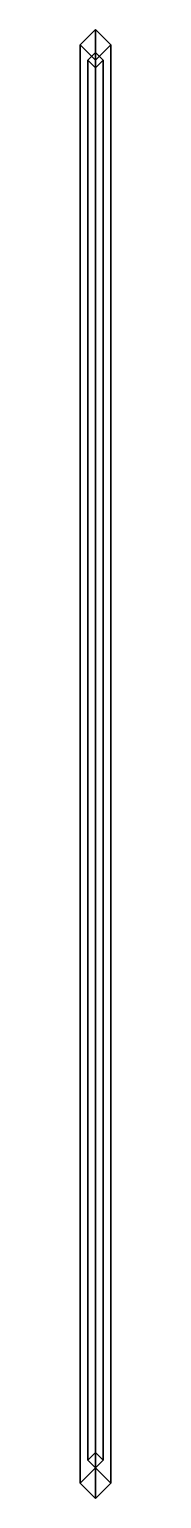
# Model space of a CAD drawing. Extents: x -3.8 to 3.8, y -28.3 to 29.9.
# Drawn here: x -0.02 to 0.02, y 27.97 to 29.88 of the extents above; entities that cross this region are included whole.
import ezdxf

# ---------------------------------------------------------------- set-up
doc = ezdxf.new("R2010")
doc.units = 0
doc.layers.add('SUPERSTRUCTURE', color=3, linetype='CONTINUOUS')

msp = doc.modelspace()

# ---------------------------------------------------------------- linework, layer by layer
at = {"layer": 'SUPERSTRUCTURE'}
for points in [[(0, 28.01, 1.77), (-0.02, 27.99, 1.77), (-0.02, 29.86, 5.23), (0, 29.88, 5.23)], [(0, 29.88, 5.23), (-0.02, 29.86, 5.23), (0, 29.84, 5.23), (0.02, 29.86, 5.23)], [(0.02, 27.99, 1.77), (0, 28.01, 1.77), (0, 29.88, 5.23), (0.02, 29.86, 5.23)], [(-0.02, 27.99, 1.77), (0, 27.97, 1.77), (0, 29.84, 5.23), (-0.02, 29.86, 5.23)], [(0, 27.97, 1.77), (0.02, 27.99, 1.77), (0.02, 29.86, 5.23), (0, 29.84, 5.23)], [(0, 29.85, 3.73), (-0.01, 29.84, 3.73), (-0.01, 29.84, 5.2), (0, 29.85, 5.19)], [(0, 28.03, 1.77), (-0.01, 28.02, 1.77), (-0.01, 29.84, 3.73), (0, 29.85, 3.73)], [(-0.01, 29.84, 3.73), (0, 29.83, 3.73), (0, 29.83, 5.19), (-0.01, 29.84, 5.2)], [(-0.01, 28.02, 1.77), (0, 28.01, 1.77), (0, 29.83, 3.73), (-0.01, 29.84, 3.73)], [(0.01, 29.84, 3.73), (0, 29.85, 3.73), (0, 29.85, 5.19), (0.01, 29.84, 5.2)], [(0.01, 28.02, 1.77), (0, 28.03, 1.77), (0, 29.85, 3.73), (0.01, 29.84, 3.73)], [(0, 29.83, 3.73), (0.01, 29.84, 3.73), (0.01, 29.84, 5.2), (0, 29.83, 5.19)], [(0, 28.01, 1.77), (0.01, 28.02, 1.77), (0.01, 29.84, 3.73), (0, 29.83, 3.73)]]:
    msp.add_3dface(points, dxfattribs=at)

doc.saveas('drawing.dxf')
